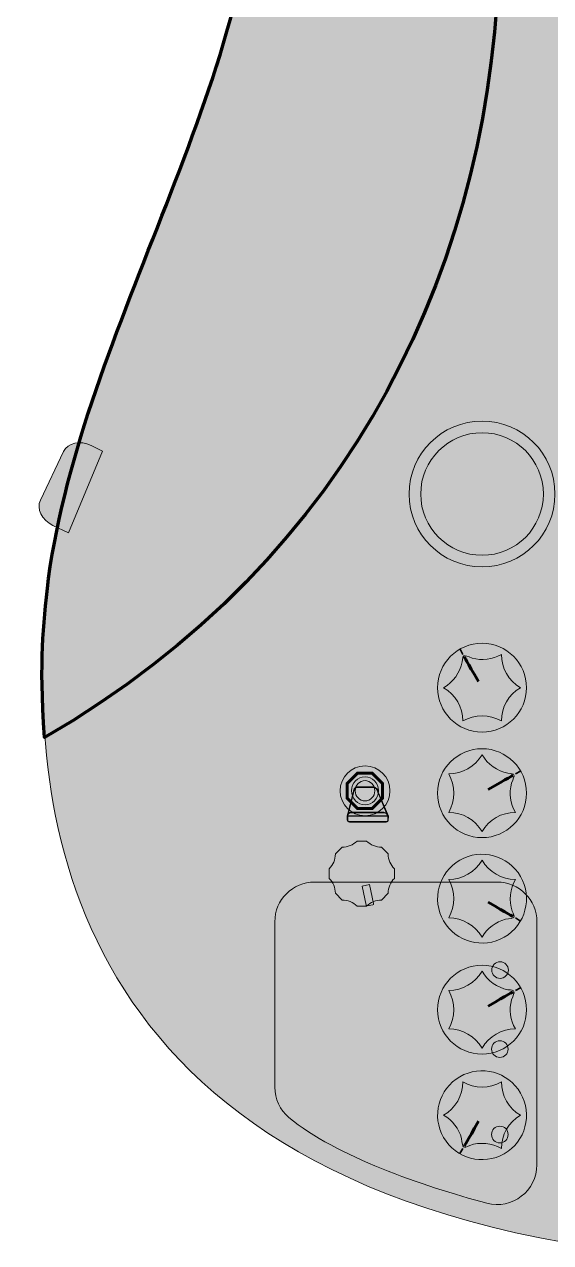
# Model space of a CAD drawing. Header units: millimetres. Extents: x -1358 to 1584, y -714 to 655.
# Drawn here: x 824.6 to 919.3, y -710.5 to -491.1 of the extents above; entities that cross this region are included whole.
import ezdxf

# ---------------------------------------------------------------- set-up
doc = ezdxf.new("R2010")
doc.units = ezdxf.units.MM
doc.header["$MEASUREMENT"] = 0
doc.layers.add('finished guitar', color=7, linetype='Continuous')

# ---------------------------------------------------------------- blocks, each defined once
blk = doc.blocks.new('block 126')
at = {"layer": 'finished guitar', "true_color": 0x031ca6}
h = blk.add_hatch(color=164, dxfattribs=at)
edge = h.paths.add_edge_path()
edge.add_spline(control_points=[(828.96, -590.86), (835.28, -545.06), (866.63, -501.66), (866.68, -456.98), (868.52, -423.8), (831.16, -372.62), (844.51, -311.02), (850.31, -291.04), (855.46, -282.11), (866.63, -275.31), (868.99, -275.4), (868.38, -284.19), (868.51, -290.18), (870.09, -355.69), (898.22, -381.18), (921.88, -381.18), (921.88, -381.18), (921.88, -710.48), (921.88, -710.48), (824.6, -693.18), (825.6, -622.74), (828.96, -590.86)], knot_values=[0, 0, 0, 0, 1, 1, 1, 2, 2, 2, 3, 3, 3, 4, 4, 4, 5, 5, 5, 6, 6, 6, 7, 7, 7, 7], degree=3, periodic=1)
at = {"layer": 'finished guitar', "lineweight": 0}
blk.add_open_spline([(828.96, -590.86), (835.28, -545.06), (866.63, -501.66), (866.68, -456.98), (868.52, -423.8), (831.16, -372.62), (844.51, -311.02), (850.31, -291.04), (855.46, -282.11), (866.63, -275.31), (868.99, -275.4), (868.38, -284.19), (868.51, -290.18), (870.09, -355.69), (898.22, -381.18), (921.88, -381.18), (921.88, -381.18), (921.88, -710.48), (921.88, -710.48), (824.6, -693.18), (825.6, -622.74), (828.96, -590.86)], degree=3, knots=[0, 0, 0, 0, 1, 1, 1, 2, 2, 2, 3, 3, 3, 4, 4, 4, 5, 5, 5, 6, 6, 6, 7, 7, 7, 7], dxfattribs=at)
blk = doc.blocks.new('block 125')
at = {"layer": 'finished guitar'}
blk.add_blockref('block 126', (0, 0), dxfattribs=at)
blk = doc.blocks.new('block 124')
at = {"layer": 'finished guitar', "true_color": 0x191919}
h = blk.add_hatch(color=179, dxfattribs=at)
edge = h.paths.add_edge_path()
edge.add_spline(control_points=[(842.75, -321.14), (835.02, -381.71), (868.36, -426.73), (866.68, -456.98), (866.63, -501.66), (835.28, -545.06), (828.96, -590.86), (827.95, -600.44), (827.29, -604.6), (828.22, -619.53), (939.88, -554.98), (929.88, -402.58), (842.75, -321.14)], knot_values=[0, 0, 0, 0, 1, 1, 1, 2, 2, 2, 3, 3, 3, 4, 4, 4, 4], degree=3, periodic=1)
h = blk.add_hatch(color=179, dxfattribs=at)
edge = h.paths.add_edge_path()
edge.add_spline(control_points=[(876.86, -645.53), (876.86, -645.53), (909.7, -645.53), (909.7, -645.53), (913.67, -645.53), (916.88, -648.74), (916.88, -652.7), (916.88, -652.7), (916.88, -696.45), (916.88, -696.45), (916.88, -701.17), (912.4, -704.59), (907.84, -703.38), (896.36, -700.31), (880.72, -694.96), (872.23, -687.94), (870.6, -686.6), (869.69, -684.58), (869.69, -682.47), (869.69, -682.47), (869.69, -652.7), (869.69, -652.7), (869.69, -648.74), (872.9, -645.53), (876.86, -645.53)], knot_values=[0, 0, 0, 0, 1, 1, 1, 2, 2, 2, 3, 3, 3, 4, 4, 4, 5, 5, 5, 6, 6, 6, 7, 7, 7, 8, 8, 8, 8], degree=3, periodic=1)
at = {"layer": 'finished guitar', "true_color": 0x000000}
h = blk.add_hatch(color=178, dxfattribs=at)
edge = h.paths.add_edge_path()
edge.add_spline(control_points=[(911.74, -661.38), (911.74, -662.21), (911.07, -662.88), (910.24, -662.88), (909.42, -662.88), (908.74, -662.21), (908.74, -661.38), (908.74, -660.55), (909.42, -659.88), (910.24, -659.88), (911.07, -659.88), (911.74, -660.55), (911.74, -661.38)], knot_values=[0, 0, 0, 0, 1, 1, 1, 2, 2, 2, 3, 3, 3, 4, 4, 4, 4], degree=3, periodic=1)
h = blk.add_hatch(color=178, dxfattribs=at)
edge = h.paths.add_edge_path()
edge.add_spline(control_points=[(911.7, -675.61), (911.7, -676.44), (911.03, -677.11), (910.2, -677.11), (909.38, -677.11), (908.7, -676.44), (908.7, -675.61), (908.7, -674.78), (909.38, -674.11), (910.2, -674.11), (911.03, -674.11), (911.7, -674.78), (911.7, -675.61)], knot_values=[0, 0, 0, 0, 1, 1, 1, 2, 2, 2, 3, 3, 3, 4, 4, 4, 4], degree=3, periodic=1)
h = blk.add_hatch(color=178, dxfattribs=at)
edge = h.paths.add_edge_path()
edge.add_spline(control_points=[(911.7, -691.01), (911.7, -691.84), (911.03, -692.51), (910.2, -692.51), (909.38, -692.51), (908.7, -691.84), (908.7, -691.01), (908.7, -690.18), (909.38, -689.51), (910.2, -689.51), (911.03, -689.51), (911.7, -690.18), (911.7, -691.01)], knot_values=[0, 0, 0, 0, 1, 1, 1, 2, 2, 2, 3, 3, 3, 4, 4, 4, 4], degree=3, periodic=1)
at = {"layer": 'finished guitar', "color": 7, "lineweight": 18, "true_color": 0xffffff}
blk.add_lwpolyline([(916.05, -709.35), (916.05, -709.35)], dxfattribs=at)
at = {"layer": 'finished guitar', "color": 7, "lineweight": 70, "true_color": 0xffffff}
blk.add_open_spline([(842.75, -321.14), (835.02, -381.71), (868.36, -426.73), (866.68, -456.98), (866.63, -501.66), (835.28, -545.06), (828.96, -590.86), (827.95, -600.44), (827.29, -604.6), (828.22, -619.53), (939.88, -554.98), (929.88, -402.58), (842.75, -321.14)], degree=3, knots=[0, 0, 0, 0, 1, 1, 1, 2, 2, 2, 3, 3, 3, 4, 4, 4, 4], dxfattribs=at)
at = {"layer": 'finished guitar', "lineweight": 0}
for points, knots in [([(876.86, -645.53), (876.86, -645.53), (909.7, -645.53), (909.7, -645.53), (913.67, -645.53), (916.88, -648.74), (916.88, -652.7), (916.88, -652.7), (916.88, -696.45), (916.88, -696.45), (916.88, -701.17), (912.4, -704.59), (907.84, -703.38), (896.36, -700.31), (880.72, -694.96), (872.23, -687.94), (870.6, -686.6), (869.69, -684.58), (869.69, -682.47), (869.69, -682.47), (869.69, -652.7), (869.69, -652.7), (869.69, -648.74), (872.9, -645.53), (876.86, -645.53)], [0, 0, 0, 0, 1, 1, 1, 2, 2, 2, 3, 3, 3, 4, 4, 4, 5, 5, 5, 6, 6, 6, 7, 7, 7, 8, 8, 8, 8]), ([(911.74, -661.38), (911.74, -662.21), (911.07, -662.88), (910.24, -662.88), (909.42, -662.88), (908.74, -662.21), (908.74, -661.38), (908.74, -660.55), (909.42, -659.88), (910.24, -659.88), (911.07, -659.88), (911.74, -660.55), (911.74, -661.38)], [0, 0, 0, 0, 1, 1, 1, 2, 2, 2, 3, 3, 3, 4, 4, 4, 4]), ([(911.7, -675.61), (911.7, -676.44), (911.03, -677.11), (910.2, -677.11), (909.38, -677.11), (908.7, -676.44), (908.7, -675.61), (908.7, -674.78), (909.38, -674.11), (910.2, -674.11), (911.03, -674.11), (911.7, -674.78), (911.7, -675.61)], [0, 0, 0, 0, 1, 1, 1, 2, 2, 2, 3, 3, 3, 4, 4, 4, 4]), ([(911.7, -691.01), (911.7, -691.84), (911.03, -692.51), (910.2, -692.51), (909.38, -692.51), (908.7, -691.84), (908.7, -691.01), (908.7, -690.18), (909.38, -689.51), (910.2, -689.51), (911.03, -689.51), (911.7, -690.18), (911.7, -691.01)], [0, 0, 0, 0, 1, 1, 1, 2, 2, 2, 3, 3, 3, 4, 4, 4, 4])]:
    blk.add_open_spline(points, degree=3, knots=knots, dxfattribs=at)
at = {"layer": 'finished guitar'}
blk.add_blockref('block 125', (0, 0), dxfattribs=at)
blk = doc.blocks.new('block 131')
at = {"layer": 'finished guitar', "true_color": 0x191919}
h = blk.add_hatch(color=179, dxfattribs=at)
h.dxf.hatch_style = 2
edge = h.paths.add_edge_path()
edge.add_spline(control_points=[(829.74, -581.31), (829.74, -581.31), (832.57, -582.65), (832.57, -582.65), (832.57, -582.65), (838.66, -567.92), (838.66, -567.92), (838.66, -567.92), (836.61, -566.92), (836.61, -566.92), (834.62, -565.96), (832.41, -566.43), (831.67, -567.98), (831.67, -567.98), (827.48, -576.75), (827.48, -576.75), (826.74, -578.3), (827.75, -580.34), (829.74, -581.31)], knot_values=[0, 0, 0, 0, 1, 1, 1, 2, 2, 2, 3, 3, 3, 4, 4, 4, 5, 5, 5, 6, 6, 6, 6], degree=3, periodic=1)
at = {"layer": 'finished guitar', "lineweight": 0}
blk.add_open_spline([(829.74, -581.31), (829.74, -581.31), (832.57, -582.65), (832.57, -582.65), (832.57, -582.65), (838.66, -567.92), (838.66, -567.92), (838.66, -567.92), (836.61, -566.92), (836.61, -566.92), (834.62, -565.96), (832.41, -566.43), (831.67, -567.98), (831.67, -567.98), (827.48, -576.75), (827.48, -576.75), (826.74, -578.3), (827.75, -580.34), (829.74, -581.31)], degree=3, knots=[0, 0, 0, 0, 1, 1, 1, 2, 2, 2, 3, 3, 3, 4, 4, 4, 5, 5, 5, 6, 6, 6, 6], dxfattribs=at)
blk = doc.blocks.new('block 128')
at = {"layer": 'finished guitar'}
blk.add_blockref('block 131', (0, 0), dxfattribs=at)
blk = doc.blocks.new('block 147')
at = {"layer": 'finished guitar', "true_color": 0x191919}
h = blk.add_hatch(color=179, dxfattribs=at)
edge = h.paths.add_edge_path()
edge.add_spline(control_points=[(900.07, -691.53), (897.86, -687.7), (899.18, -682.81), (903, -680.6), (906.83, -678.39), (911.72, -679.7), (913.93, -683.53), (916.14, -687.35), (914.83, -692.25), (911, -694.46), (907.18, -696.67), (902.28, -695.35), (900.07, -691.53)], knot_values=[0, 0, 0, 0, 1, 1, 1, 2, 2, 2, 3, 3, 3, 4, 4, 4, 4], degree=3, periodic=1)
h = blk.add_hatch(color=179, dxfattribs=at)
h.dxf.hatch_style = 2
edge = h.paths.add_edge_path()
edge.add_spline(control_points=[(910.47, -693.53), (910.47, -693.53), (910.47, -693.53), (910.47, -693.53), (908.72, -692.52), (906.64, -692.33), (904.77, -692.97), (903.54, -693.53), (903.54, -693.53), (903.3, -691.72), (902.83, -689.97), (901.68, -688.46), (900.07, -687.53), (900.07, -687.53), (900.07, -687.53), (900.07, -687.53), (902.22, -686.29), (903.54, -684), (903.54, -681.53), (903.54, -681.53), (903.54, -681.53), (903.54, -681.53), (905.68, -682.76), (908.32, -682.76), (910.47, -681.53), (910.47, -681.53), (910.47, -681.53), (910.47, -681.53), (910.47, -684), (911.79, -686.29), (913.93, -687.53), (913.93, -687.53), (913.93, -687.53), (913.93, -687.53), (911.79, -688.77), (910.47, -691.05), (910.47, -693.53)], knot_values=[0, 0, 0, 0, 1, 1, 1, 2, 2, 2, 3, 3, 3, 4, 4, 4, 5, 5, 5, 6, 6, 6, 7, 7, 7, 8, 8, 8, 9, 9, 9, 10, 10, 10, 11, 11, 11, 12, 12, 12, 12], degree=3, periodic=1)
at = {"layer": 'finished guitar', "color": 178, "lineweight": 35, "true_color": 0x000000}
blk.add_lwpolyline([(903.53, -693.52), (902.97, -694.44)], dxfattribs=at)
at = {"layer": 'finished guitar', "color": 7, "lineweight": 18, "true_color": 0xffffff}
for points, knots in [([(900.07, -691.53), (897.86, -687.7), (899.18, -682.81), (903, -680.6), (906.83, -678.39), (911.72, -679.7), (913.93, -683.53), (916.14, -687.35), (914.83, -692.25), (911, -694.46), (907.18, -696.67), (902.28, -695.35), (900.07, -691.53)], [0, 0, 0, 0, 1, 1, 1, 2, 2, 2, 3, 3, 3, 4, 4, 4, 4]), ([(910.47, -693.53), (910.47, -693.53), (910.47, -693.53), (910.47, -693.53), (908.72, -692.52), (906.64, -692.33), (904.77, -692.97), (903.54, -693.53), (903.54, -693.53), (903.3, -691.72), (902.83, -689.97), (901.68, -688.46), (900.07, -687.53), (900.07, -687.53), (900.07, -687.53), (900.07, -687.53), (902.22, -686.29), (903.54, -684), (903.54, -681.53), (903.54, -681.53), (903.54, -681.53), (903.54, -681.53), (905.68, -682.76), (908.32, -682.76), (910.47, -681.53), (910.47, -681.53), (910.47, -681.53), (910.47, -681.53), (910.47, -684), (911.79, -686.29), (913.93, -687.53), (913.93, -687.53), (913.93, -687.53), (913.93, -687.53), (911.79, -688.77), (910.47, -691.05), (910.47, -693.53)], [0, 0, 0, 0, 1, 1, 1, 2, 2, 2, 3, 3, 3, 4, 4, 4, 5, 5, 5, 6, 6, 6, 7, 7, 7, 8, 8, 8, 9, 9, 9, 10, 10, 10, 11, 11, 11, 12, 12, 12, 12])]:
    blk.add_open_spline(points, degree=3, knots=knots, dxfattribs=at)
at = {"layer": 'finished guitar', "color": 178, "lineweight": 60, "true_color": 0x000000}
blk.add_open_spline([(906.37, -688.63), (904.24, -692.32), (903.81, -693.06), (903.81, -693.06)], degree=3, dxfattribs=at)
blk = doc.blocks.new('block 146')
at = {"layer": 'finished guitar'}
blk.add_blockref('block 147', (0, 0), dxfattribs=at)
blk = doc.blocks.new('block 149')
at = {"layer": 'finished guitar', "true_color": 0x191919}
h = blk.add_hatch(color=179, dxfattribs=at)
edge = h.paths.add_edge_path()
edge.add_spline(control_points=[(915, -668.53), (915, -672.95), (911.42, -676.53), (907, -676.53), (902.58, -676.53), (899, -672.95), (899, -668.53), (899, -664.11), (902.58, -660.53), (907, -660.53), (911.42, -660.53), (915, -664.11), (915, -668.53)], knot_values=[0, 0, 0, 0, 1, 1, 1, 2, 2, 2, 3, 3, 3, 4, 4, 4, 4], degree=3, periodic=1)
h = blk.add_hatch(color=179, dxfattribs=at)
h.dxf.hatch_style = 2
edge = h.paths.add_edge_path()
edge.add_spline(control_points=[(907, -661.6), (907, -661.6), (907, -661.6), (907, -661.6), (908.01, -663.35), (909.72, -664.55), (911.65, -664.93), (913, -665.06), (913, -665.06), (912.31, -666.75), (911.84, -668.5), (912.07, -670.38), (913, -671.99), (913, -671.99), (913, -671.99), (913, -671.99), (910.53, -671.99), (908.24, -673.31), (907, -675.46), (907, -675.46), (907, -675.46), (907, -675.46), (905.76, -673.31), (903.48, -671.99), (901, -671.99), (901, -671.99), (901, -671.99), (901, -671.99), (902.24, -669.85), (902.24, -667.21), (901, -665.06), (901, -665.06), (901, -665.06), (901, -665.06), (903.48, -665.06), (905.76, -663.74), (907, -661.6)], knot_values=[0, 0, 0, 0, 1, 1, 1, 2, 2, 2, 3, 3, 3, 4, 4, 4, 5, 5, 5, 6, 6, 6, 7, 7, 7, 8, 8, 8, 9, 9, 9, 10, 10, 10, 11, 11, 11, 12, 12, 12, 12], degree=3, periodic=1)
at = {"layer": 'finished guitar', "color": 178, "lineweight": 35, "true_color": 0x000000}
blk.add_lwpolyline([(913, -665.07), (913.95, -664.56)], dxfattribs=at)
at = {"layer": 'finished guitar', "color": 7, "lineweight": 18, "true_color": 0xffffff}
for points, knots in [([(915, -668.53), (915, -672.95), (911.42, -676.53), (907, -676.53), (902.58, -676.53), (899, -672.95), (899, -668.53), (899, -664.11), (902.58, -660.53), (907, -660.53), (911.42, -660.53), (915, -664.11), (915, -668.53)], [0, 0, 0, 0, 1, 1, 1, 2, 2, 2, 3, 3, 3, 4, 4, 4, 4]), ([(907, -661.6), (907, -661.6), (907, -661.6), (907, -661.6), (908.01, -663.35), (909.72, -664.55), (911.65, -664.93), (913, -665.06), (913, -665.06), (912.31, -666.75), (911.84, -668.5), (912.07, -670.38), (913, -671.99), (913, -671.99), (913, -671.99), (913, -671.99), (910.53, -671.99), (908.24, -673.31), (907, -675.46), (907, -675.46), (907, -675.46), (907, -675.46), (905.76, -673.31), (903.48, -671.99), (901, -671.99), (901, -671.99), (901, -671.99), (901, -671.99), (902.24, -669.85), (902.24, -667.21), (901, -665.06), (901, -665.06), (901, -665.06), (901, -665.06), (903.48, -665.06), (905.76, -663.74), (907, -661.6)], [0, 0, 0, 0, 1, 1, 1, 2, 2, 2, 3, 3, 3, 4, 4, 4, 5, 5, 5, 6, 6, 6, 7, 7, 7, 8, 8, 8, 9, 9, 9, 10, 10, 10, 11, 11, 11, 12, 12, 12, 12])]:
    blk.add_open_spline(points, degree=3, knots=knots, dxfattribs=at)
at = {"layer": 'finished guitar', "color": 178, "lineweight": 60, "true_color": 0x000000}
blk.add_open_spline([(908.1, -667.89), (911.79, -665.76), (912.53, -665.33), (912.53, -665.33)], degree=3, dxfattribs=at)
blk = doc.blocks.new('block 148')
at = {"layer": 'finished guitar'}
blk.add_blockref('block 149', (0, 0), dxfattribs=at)
blk = doc.blocks.new('block 151')
at = {"layer": 'finished guitar', "true_color": 0x191919}
h = blk.add_hatch(color=179, dxfattribs=at)
edge = h.paths.add_edge_path()
edge.add_spline(control_points=[(911, -655.46), (907.18, -657.66), (902.28, -656.35), (900.07, -652.53), (897.86, -648.7), (899.18, -643.81), (903, -641.6), (906.83, -639.39), (911.72, -640.7), (913.93, -644.53), (916.14, -648.35), (914.83, -653.25), (911, -655.46)], knot_values=[0, 0, 0, 0, 1, 1, 1, 2, 2, 2, 3, 3, 3, 4, 4, 4, 4], degree=3, periodic=1)
h = blk.add_hatch(color=179, dxfattribs=at)
h.dxf.hatch_style = 2
edge = h.paths.add_edge_path()
edge.add_spline(control_points=[(913, -645.06), (913, -645.06), (913, -645.06), (913, -645.06), (911.99, -646.81), (911.81, -648.89), (912.44, -650.76), (913, -651.99), (913, -651.99), (911.19, -652.23), (909.45, -652.7), (907.93, -653.85), (907, -655.46), (907, -655.46), (907, -655.46), (907, -655.46), (905.76, -653.31), (903.48, -651.99), (901, -651.99), (901, -651.99), (901, -651.99), (901, -651.99), (902.24, -649.85), (902.24, -647.21), (901, -645.06), (901, -645.06), (901, -645.06), (901, -645.06), (903.48, -645.06), (905.76, -643.74), (907, -641.6), (907, -641.6), (907, -641.6), (907, -641.6), (908.24, -643.74), (910.53, -645.06), (913, -645.06)], knot_values=[0, 0, 0, 0, 1, 1, 1, 2, 2, 2, 3, 3, 3, 4, 4, 4, 5, 5, 5, 6, 6, 6, 7, 7, 7, 8, 8, 8, 9, 9, 9, 10, 10, 10, 11, 11, 11, 12, 12, 12, 12], degree=3, periodic=1)
at = {"layer": 'finished guitar', "color": 178, "lineweight": 35, "true_color": 0x000000}
blk.add_lwpolyline([(912.99, -652), (913.91, -652.56)], dxfattribs=at)
at = {"layer": 'finished guitar', "color": 7, "lineweight": 18, "true_color": 0xffffff}
for points, knots in [([(911, -655.46), (907.18, -657.66), (902.28, -656.35), (900.07, -652.53), (897.86, -648.7), (899.18, -643.81), (903, -641.6), (906.83, -639.39), (911.72, -640.7), (913.93, -644.53), (916.14, -648.35), (914.83, -653.25), (911, -655.46)], [0, 0, 0, 0, 1, 1, 1, 2, 2, 2, 3, 3, 3, 4, 4, 4, 4]), ([(913, -645.06), (913, -645.06), (913, -645.06), (913, -645.06), (911.99, -646.81), (911.81, -648.89), (912.44, -650.76), (913, -651.99), (913, -651.99), (911.19, -652.23), (909.45, -652.7), (907.93, -653.85), (907, -655.46), (907, -655.46), (907, -655.46), (907, -655.46), (905.76, -653.31), (903.48, -651.99), (901, -651.99), (901, -651.99), (901, -651.99), (901, -651.99), (902.24, -649.85), (902.24, -647.21), (901, -645.06), (901, -645.06), (901, -645.06), (901, -645.06), (903.48, -645.06), (905.76, -643.74), (907, -641.6), (907, -641.6), (907, -641.6), (907, -641.6), (908.24, -643.74), (910.53, -645.06), (913, -645.06)], [0, 0, 0, 0, 1, 1, 1, 2, 2, 2, 3, 3, 3, 4, 4, 4, 5, 5, 5, 6, 6, 6, 7, 7, 7, 8, 8, 8, 9, 9, 9, 10, 10, 10, 11, 11, 11, 12, 12, 12, 12])]:
    blk.add_open_spline(points, degree=3, knots=knots, dxfattribs=at)
at = {"layer": 'finished guitar', "color": 178, "lineweight": 60, "true_color": 0x000000}
blk.add_open_spline([(908.1, -649.16), (911.79, -651.29), (912.53, -651.72), (912.53, -651.72)], degree=3, dxfattribs=at)
blk = doc.blocks.new('block 150')
at = {"layer": 'finished guitar'}
blk.add_blockref('block 151', (0, 0), dxfattribs=at)
blk = doc.blocks.new('block 153')
at = {"layer": 'finished guitar', "true_color": 0x191919}
h = blk.add_hatch(color=179, dxfattribs=at)
edge = h.paths.add_edge_path()
edge.add_spline(control_points=[(915, -629.53), (915, -633.95), (911.42, -637.53), (907, -637.53), (902.58, -637.53), (899, -633.95), (899, -629.53), (899, -625.11), (902.58, -621.53), (907, -621.53), (911.42, -621.53), (915, -625.11), (915, -629.53)], knot_values=[0, 0, 0, 0, 1, 1, 1, 2, 2, 2, 3, 3, 3, 4, 4, 4, 4], degree=3, periodic=1)
h = blk.add_hatch(color=179, dxfattribs=at)
h.dxf.hatch_style = 2
edge = h.paths.add_edge_path()
edge.add_spline(control_points=[(907, -622.6), (907, -622.6), (907, -622.6), (907, -622.6), (908.01, -624.35), (909.72, -625.55), (911.65, -625.93), (913, -626.06), (913, -626.06), (912.31, -627.75), (911.84, -629.5), (912.07, -631.38), (913, -632.99), (913, -632.99), (913, -632.99), (913, -632.99), (910.53, -632.99), (908.24, -634.31), (907, -636.46), (907, -636.46), (907, -636.46), (907, -636.46), (905.76, -634.31), (903.48, -632.99), (901, -632.99), (901, -632.99), (901, -632.99), (901, -632.99), (902.24, -630.85), (902.24, -628.21), (901, -626.06), (901, -626.06), (901, -626.06), (901, -626.06), (903.48, -626.06), (905.76, -624.74), (907, -622.6)], knot_values=[0, 0, 0, 0, 1, 1, 1, 2, 2, 2, 3, 3, 3, 4, 4, 4, 5, 5, 5, 6, 6, 6, 7, 7, 7, 8, 8, 8, 9, 9, 9, 10, 10, 10, 11, 11, 11, 12, 12, 12, 12], degree=3, periodic=1)
at = {"layer": 'finished guitar', "color": 178, "lineweight": 35, "true_color": 0x000000}
blk.add_lwpolyline([(913, -626.07), (913.95, -625.56)], dxfattribs=at)
at = {"layer": 'finished guitar', "color": 7, "lineweight": 18, "true_color": 0xffffff}
for points, knots in [([(915, -629.53), (915, -633.95), (911.42, -637.53), (907, -637.53), (902.58, -637.53), (899, -633.95), (899, -629.53), (899, -625.11), (902.58, -621.53), (907, -621.53), (911.42, -621.53), (915, -625.11), (915, -629.53)], [0, 0, 0, 0, 1, 1, 1, 2, 2, 2, 3, 3, 3, 4, 4, 4, 4]), ([(907, -622.6), (907, -622.6), (907, -622.6), (907, -622.6), (908.01, -624.35), (909.72, -625.55), (911.65, -625.93), (913, -626.06), (913, -626.06), (912.31, -627.75), (911.84, -629.5), (912.07, -631.38), (913, -632.99), (913, -632.99), (913, -632.99), (913, -632.99), (910.53, -632.99), (908.24, -634.31), (907, -636.46), (907, -636.46), (907, -636.46), (907, -636.46), (905.76, -634.31), (903.48, -632.99), (901, -632.99), (901, -632.99), (901, -632.99), (901, -632.99), (902.24, -630.85), (902.24, -628.21), (901, -626.06), (901, -626.06), (901, -626.06), (901, -626.06), (903.48, -626.06), (905.76, -624.74), (907, -622.6)], [0, 0, 0, 0, 1, 1, 1, 2, 2, 2, 3, 3, 3, 4, 4, 4, 5, 5, 5, 6, 6, 6, 7, 7, 7, 8, 8, 8, 9, 9, 9, 10, 10, 10, 11, 11, 11, 12, 12, 12, 12])]:
    blk.add_open_spline(points, degree=3, knots=knots, dxfattribs=at)
at = {"layer": 'finished guitar', "color": 178, "lineweight": 60, "true_color": 0x000000}
blk.add_open_spline([(908.1, -628.89), (911.79, -626.76), (912.53, -626.33), (912.53, -626.33)], degree=3, dxfattribs=at)
blk = doc.blocks.new('block 152')
at = {"layer": 'finished guitar'}
blk.add_blockref('block 153', (0, 0), dxfattribs=at)
blk = doc.blocks.new('block 155')
at = {"layer": 'finished guitar', "true_color": 0x191919}
h = blk.add_hatch(color=179, dxfattribs=at)
edge = h.paths.add_edge_path()
edge.add_spline(control_points=[(907, -602.53), (911.42, -602.53), (915, -606.11), (915, -610.53), (915, -614.95), (911.42, -618.53), (907, -618.53), (902.58, -618.53), (899, -614.95), (899, -610.53), (899, -606.11), (902.58, -602.53), (907, -602.53)], knot_values=[0, 0, 0, 0, 1, 1, 1, 2, 2, 2, 3, 3, 3, 4, 4, 4, 4], degree=3, periodic=1)
h = blk.add_hatch(color=179, dxfattribs=at)
h.dxf.hatch_style = 2
edge = h.paths.add_edge_path()
edge.add_spline(control_points=[(900.07, -610.53), (900.07, -610.53), (900.07, -610.53), (900.07, -610.53), (901.82, -609.52), (903.02, -607.81), (903.41, -605.87), (903.54, -604.53), (903.54, -604.53), (905.22, -605.22), (906.97, -605.69), (908.86, -605.46), (910.47, -604.53), (910.47, -604.53), (910.47, -604.53), (910.47, -604.53), (910.47, -607), (911.79, -609.29), (913.93, -610.53), (913.93, -610.53), (913.93, -610.53), (913.93, -610.53), (911.79, -611.76), (910.47, -614.05), (910.47, -616.53), (910.47, -616.53), (910.47, -616.53), (910.47, -616.53), (908.32, -615.29), (905.68, -615.29), (903.54, -616.53), (903.54, -616.53), (903.54, -616.53), (903.54, -616.53), (903.54, -614.05), (902.22, -611.76), (900.07, -610.53)], knot_values=[0, 0, 0, 0, 1, 1, 1, 2, 2, 2, 3, 3, 3, 4, 4, 4, 5, 5, 5, 6, 6, 6, 7, 7, 7, 8, 8, 8, 9, 9, 9, 10, 10, 10, 11, 11, 11, 12, 12, 12, 12], degree=3, periodic=1)
at = {"layer": 'finished guitar', "color": 178, "lineweight": 35, "true_color": 0x000000}
blk.add_lwpolyline([(903.55, -604.53), (903.03, -603.58)], dxfattribs=at)
at = {"layer": 'finished guitar', "color": 7, "lineweight": 18, "true_color": 0xffffff}
for points, knots in [([(907, -602.53), (911.42, -602.53), (915, -606.11), (915, -610.53), (915, -614.95), (911.42, -618.53), (907, -618.53), (902.58, -618.53), (899, -614.95), (899, -610.53), (899, -606.11), (902.58, -602.53), (907, -602.53)], [0, 0, 0, 0, 1, 1, 1, 2, 2, 2, 3, 3, 3, 4, 4, 4, 4]), ([(900.07, -610.53), (900.07, -610.53), (900.07, -610.53), (900.07, -610.53), (901.82, -609.52), (903.02, -607.81), (903.41, -605.87), (903.54, -604.53), (903.54, -604.53), (905.22, -605.22), (906.97, -605.69), (908.86, -605.46), (910.47, -604.53), (910.47, -604.53), (910.47, -604.53), (910.47, -604.53), (910.47, -607), (911.79, -609.29), (913.93, -610.53), (913.93, -610.53), (913.93, -610.53), (913.93, -610.53), (911.79, -611.76), (910.47, -614.05), (910.47, -616.53), (910.47, -616.53), (910.47, -616.53), (910.47, -616.53), (908.32, -615.29), (905.68, -615.29), (903.54, -616.53), (903.54, -616.53), (903.54, -616.53), (903.54, -616.53), (903.54, -614.05), (902.22, -611.76), (900.07, -610.53)], [0, 0, 0, 0, 1, 1, 1, 2, 2, 2, 3, 3, 3, 4, 4, 4, 5, 5, 5, 6, 6, 6, 7, 7, 7, 8, 8, 8, 9, 9, 9, 10, 10, 10, 11, 11, 11, 12, 12, 12, 12])]:
    blk.add_open_spline(points, degree=3, knots=knots, dxfattribs=at)
at = {"layer": 'finished guitar', "color": 178, "lineweight": 60, "true_color": 0x000000}
blk.add_open_spline([(906.37, -609.43), (904.23, -605.74), (903.81, -605), (903.81, -605)], degree=3, dxfattribs=at)
blk = doc.blocks.new('block 154')
at = {"layer": 'finished guitar'}
blk.add_blockref('block 155', (0, 0), dxfattribs=at)
blk = doc.blocks.new('block 156')
at = {"layer": 'finished guitar', "true_color": 0x191919}
h = blk.add_hatch(color=179, dxfattribs=at)
edge = h.paths.add_edge_path()
edge.add_spline(control_points=[(884.5, -638.15), (884.5, -638.15), (886.2, -638.15), (886.2, -638.15), (886.92, -638.86), (887.89, -639.26), (888.9, -639.26), (888.9, -639.26), (890.1, -640.47), (890.1, -640.47), (890.1, -641.48), (890.5, -642.45), (891.22, -643.16), (891.22, -643.16), (891.22, -644.87), (891.22, -644.87), (890.5, -645.58), (890.1, -646.55), (890.1, -647.56), (890.1, -647.56), (888.9, -648.77), (888.9, -648.77), (887.89, -648.77), (886.92, -649.17), (886.2, -649.88), (886.2, -649.88), (884.5, -649.88), (884.5, -649.88), (883.78, -649.17), (882.81, -648.77), (881.8, -648.77), (881.8, -648.77), (880.6, -647.56), (880.6, -647.56), (880.6, -646.55), (880.19, -645.58), (879.48, -644.87), (879.48, -644.87), (879.48, -643.16), (879.48, -643.16), (880.19, -642.45), (880.6, -641.48), (880.6, -640.47), (880.6, -640.47), (881.8, -639.26), (881.8, -639.26), (882.81, -639.26), (883.78, -638.86), (884.5, -638.15)], knot_values=[0, 0, 0, 0, 1, 1, 1, 2, 2, 2, 3, 3, 3, 4, 4, 4, 5, 5, 5, 6, 6, 6, 7, 7, 7, 8, 8, 8, 9, 9, 9, 10, 10, 10, 11, 11, 11, 12, 12, 12, 13, 13, 13, 14, 14, 14, 15, 15, 15, 16, 16, 16, 16], degree=3, periodic=1)
at = {"layer": 'finished guitar', "true_color": 0x000000}
h = blk.add_hatch(color=178, dxfattribs=at)
edge = h.paths.add_edge_path()
edge.add_spline(control_points=[(886.75, -645.99), (886.75, -645.99), (887.47, -649.43), (887.47, -649.43), (887.48, -649.52), (887.43, -649.6), (887.34, -649.62), (887.34, -649.62), (886.34, -649.83), (886.34, -649.83), (886.26, -649.85), (886.18, -649.79), (886.16, -649.71), (886.16, -649.71), (885.44, -646.26), (885.44, -646.26), (885.44, -646.26), (886.75, -645.99), (886.75, -645.99)], knot_values=[0, 0, 0, 0, 1, 1, 1, 2, 2, 2, 3, 3, 3, 4, 4, 4, 5, 5, 5, 6, 6, 6, 6], degree=3, periodic=1)
at = {"layer": 'finished guitar', "lineweight": 0}
for points, knots in [([(884.5, -638.15), (884.5, -638.15), (886.2, -638.15), (886.2, -638.15), (886.92, -638.86), (887.89, -639.26), (888.9, -639.26), (888.9, -639.26), (890.1, -640.47), (890.1, -640.47), (890.1, -641.48), (890.5, -642.45), (891.22, -643.16), (891.22, -643.16), (891.22, -644.87), (891.22, -644.87), (890.5, -645.58), (890.1, -646.55), (890.1, -647.56), (890.1, -647.56), (888.9, -648.77), (888.9, -648.77), (887.89, -648.77), (886.92, -649.17), (886.2, -649.88), (886.2, -649.88), (884.5, -649.88), (884.5, -649.88), (883.78, -649.17), (882.81, -648.77), (881.8, -648.77), (881.8, -648.77), (880.6, -647.56), (880.6, -647.56), (880.6, -646.55), (880.19, -645.58), (879.48, -644.87), (879.48, -644.87), (879.48, -643.16), (879.48, -643.16), (880.19, -642.45), (880.6, -641.48), (880.6, -640.47), (880.6, -640.47), (881.8, -639.26), (881.8, -639.26), (882.81, -639.26), (883.78, -638.86), (884.5, -638.15)], [0, 0, 0, 0, 1, 1, 1, 2, 2, 2, 3, 3, 3, 4, 4, 4, 5, 5, 5, 6, 6, 6, 7, 7, 7, 8, 8, 8, 9, 9, 9, 10, 10, 10, 11, 11, 11, 12, 12, 12, 13, 13, 13, 14, 14, 14, 15, 15, 15, 16, 16, 16, 16]), ([(886.75, -645.99), (886.75, -645.99), (887.47, -649.43), (887.47, -649.43), (887.48, -649.52), (887.43, -649.6), (887.34, -649.62), (887.34, -649.62), (886.34, -649.83), (886.34, -649.83), (886.26, -649.85), (886.18, -649.79), (886.16, -649.71), (886.16, -649.71), (885.44, -646.26), (885.44, -646.26), (885.44, -646.26), (886.75, -645.99), (886.75, -645.99)], [0, 0, 0, 0, 1, 1, 1, 2, 2, 2, 3, 3, 3, 4, 4, 4, 5, 5, 5, 6, 6, 6, 6])]:
    blk.add_open_spline(points, degree=3, knots=knots, dxfattribs=at)
blk = doc.blocks.new('block 158')
at = {"layer": 'finished guitar', "true_color": 0xffffff}
h = blk.add_hatch(color=7, dxfattribs=at)
h.dxf.hatch_style = 2
h.paths.add_polyline_path([(887.3, -625.74), (887.15, -625.74), (884.66, -625.74), (884.51, -625.74), (884.41, -625.84), (882.64, -627.61), (882.54, -627.71), (882.54, -627.86), (882.54, -630.35), (882.54, -630.5), (882.64, -630.6), (884.41, -632.36), (884.51, -632.47), (884.66, -632.47), (887.15, -632.47), (887.3, -632.47), (887.4, -632.36), (889.16, -630.6), (889.27, -630.5), (889.27, -630.35), (889.27, -627.86), (889.27, -627.71), (889.16, -627.61), (887.4, -625.84)])
h.paths.add_polyline_path([(887.15, -626.09), (888.91, -627.86), (888.91, -630.35), (887.15, -632.11), (884.66, -632.11), (882.89, -630.35), (882.89, -627.86), (884.66, -626.09)])
at = {"layer": 'finished guitar', "true_color": 0xcc0000}
blk.add_hatch(color=12, dxfattribs=at).paths.add_polyline_path([(884.58, -632.29), (882.72, -630.42), (882.72, -627.78), (884.58, -625.92), (887.22, -625.92), (889.09, -627.78), (889.09, -630.42), (887.22, -632.29)])
at = {"layer": 'finished guitar', "lineweight": 0}
for points in [[(887.3, -625.74), (887.15, -625.74), (884.66, -625.74), (884.51, -625.74), (884.41, -625.84), (882.64, -627.61), (882.54, -627.71), (882.54, -627.86), (882.54, -630.35), (882.54, -630.5), (882.64, -630.6), (884.41, -632.36), (884.51, -632.47), (884.66, -632.47), (887.15, -632.47), (887.3, -632.47), (887.4, -632.36), (889.16, -630.6), (889.27, -630.5), (889.27, -630.35), (889.27, -627.86), (889.27, -627.71), (889.16, -627.61), (887.4, -625.84), (887.3, -625.74), (887.3, -625.74)], [(884.58, -632.29), (882.72, -630.42), (882.72, -627.78), (884.58, -625.92), (887.22, -625.92), (889.09, -627.78), (889.09, -630.42), (887.22, -632.29), (884.58, -632.29)], [(887.15, -626.09), (888.91, -627.86), (888.91, -630.35), (887.15, -632.11), (884.66, -632.11), (882.89, -630.35), (882.89, -627.86), (884.66, -626.09), (887.15, -626.09)]]:
    blk.add_lwpolyline(points, dxfattribs=at)
blk = doc.blocks.new('block 159')
at = {"layer": 'finished guitar', "true_color": 0xffffff}
h = blk.add_hatch(color=7, dxfattribs=at)
h.dxf.hatch_style = 2
edge = h.paths.add_edge_path()
edge.add_spline(control_points=[(887.31, -628.4), (887.31, -628.4), (884.49, -628.4), (884.49, -628.4), (884.02, -628.4), (883.86, -628.99), (883.79, -629.46), (883.79, -629.46), (882.73, -633.69), (882.73, -633.69), (882.73, -633.69), (890.14, -633.69), (890.14, -633.69), (890.14, -633.69), (888.37, -629.46), (888.37, -629.46), (888.16, -628.94), (888.02, -628.4), (887.31, -628.4), (887.31, -628.4), (887.31, -628.4), (887.31, -628.4)], knot_values=[0, 0, 0, 0, 1, 1, 1, 2, 2, 2, 3, 3, 3, 4, 4, 4, 5, 5, 5, 6, 6, 6, 7, 7, 7, 7], degree=3, periodic=1)
edge = h.paths.add_edge_path()
edge.add_spline(control_points=[(887.31, -628.49), (887.89, -628.49), (888.05, -628.88), (888.23, -629.33), (888.25, -629.39), (888.27, -629.44), (888.29, -629.49), (888.29, -629.49), (890, -633.6), (890, -633.6), (890, -633.6), (882.84, -633.6), (882.84, -633.6), (882.84, -633.6), (883.87, -629.47), (883.87, -629.47), (883.99, -628.79), (884.18, -628.49), (884.49, -628.49), (884.49, -628.49), (887.31, -628.49), (887.31, -628.49)], knot_values=[0, 0, 0, 0, 0.352778, 0.352778, 0.352778, 0.705556, 0.705556, 0.705556, 1.058333, 1.058333, 1.058333, 1.411111, 1.411111, 1.411111, 1.763889, 1.763889, 1.763889, 2.116667, 2.116667, 2.116667, 2.469444, 2.469444, 2.469444, 2.469444], degree=3, periodic=0)
edge.add_line((887.31, -628.49), (887.31, -628.49))
at = {"layer": 'finished guitar', "true_color": 0x333333}
h = blk.add_hatch(color=250, dxfattribs=at)
edge = h.paths.add_edge_path()
edge.add_spline(control_points=[(882.78, -633.65), (882.78, -633.65), (883.83, -629.47), (883.83, -629.47), (883.91, -628.99), (884.06, -628.44), (884.49, -628.44), (884.49, -628.44), (887.31, -628.44), (887.31, -628.44), (887.92, -628.44), (888.08, -628.85), (888.27, -629.32), (888.27, -629.32), (888.33, -629.47), (888.33, -629.47), (888.33, -629.47), (890.07, -633.65), (890.07, -633.65), (890.07, -633.65), (882.78, -633.65), (882.78, -633.65)], knot_values=[0, 0, 0, 0, 1, 1, 1, 2, 2, 2, 3, 3, 3, 4, 4, 4, 5, 5, 5, 6, 6, 6, 7, 7, 7, 7], degree=3, periodic=1)
at = {"layer": 'finished guitar', "lineweight": 0}
for points in [[(887.31, -628.4), (887.31, -628.4), (884.49, -628.4), (884.49, -628.4), (884.02, -628.4), (883.86, -628.99), (883.79, -629.46), (883.79, -629.46), (882.73, -633.69), (882.73, -633.69), (882.73, -633.69), (890.14, -633.69), (890.14, -633.69), (890.14, -633.69), (888.37, -629.46), (888.37, -629.46), (888.16, -628.94), (888.02, -628.4), (887.31, -628.4), (887.31, -628.4), (887.31, -628.4), (887.31, -628.4)], [(882.78, -633.65), (882.78, -633.65), (883.83, -629.47), (883.83, -629.47), (883.91, -628.99), (884.06, -628.44), (884.49, -628.44), (884.49, -628.44), (887.31, -628.44), (887.31, -628.44), (887.92, -628.44), (888.08, -628.85), (888.27, -629.32), (888.27, -629.32), (888.33, -629.47), (888.33, -629.47), (888.33, -629.47), (890.07, -633.65), (890.07, -633.65), (890.07, -633.65), (882.78, -633.65), (882.78, -633.65)], [(887.31, -628.49), (887.89, -628.49), (888.05, -628.88), (888.23, -629.33), (888.25, -629.39), (888.27, -629.44), (888.29, -629.49), (888.29, -629.49), (890, -633.6), (890, -633.6), (890, -633.6), (882.84, -633.6), (882.84, -633.6), (882.84, -633.6), (883.87, -629.47), (883.87, -629.47), (883.99, -628.79), (884.18, -628.49), (884.49, -628.49), (884.49, -628.49), (887.31, -628.49), (887.31, -628.49)]]:
    blk.add_open_spline(points, degree=3, knots=[0, 0, 0, 0, 1, 1, 1, 2, 2, 2, 3, 3, 3, 4, 4, 4, 5, 5, 5, 6, 6, 6, 7, 7, 7, 7], dxfattribs=at)
blk = doc.blocks.new('block 160')
at = {"layer": 'finished guitar', "true_color": 0xffffff}
h = blk.add_hatch(color=7, dxfattribs=at)
h.dxf.hatch_style = 2
edge = h.paths.add_edge_path()
edge.add_spline(control_points=[(889.3, -632.98), (889.3, -632.98), (883.37, -632.98), (883.37, -632.98), (883.01, -632.98), (882.73, -633.27), (882.73, -633.62), (882.73, -633.62), (882.74, -634.39), (882.74, -634.39), (882.74, -634.59), (882.91, -634.75), (883.11, -634.75), (883.11, -634.75), (889.76, -634.75), (889.76, -634.75), (889.96, -634.75), (890.12, -634.59), (890.12, -634.39), (890.12, -634.39), (890.13, -633.82), (890.13, -633.82), (890.13, -633.36), (889.76, -632.98), (889.3, -632.98), (889.3, -632.98), (889.3, -632.98), (889.3, -632.98)], knot_values=[0, 0, 0, 0, 1, 1, 1, 2, 2, 2, 3, 3, 3, 4, 4, 4, 5, 5, 5, 6, 6, 6, 7, 7, 7, 8, 8, 8, 9, 9, 9, 9], degree=3, periodic=1)
edge = h.paths.add_edge_path()
edge.add_spline(control_points=[(889.3, -633.07), (889.5, -633.07), (889.69, -633.15), (889.83, -633.29), (889.97, -633.43), (890.04, -633.62), (890.04, -633.82), (890.04, -633.82), (890.03, -634.39), (890.03, -634.39), (890.03, -634.54), (889.91, -634.66), (889.76, -634.66), (889.76, -634.66), (883.11, -634.66), (883.11, -634.66), (882.96, -634.66), (882.83, -634.54), (882.83, -634.39), (882.83, -634.39), (882.82, -633.62), (882.82, -633.62), (882.82, -633.48), (882.88, -633.34), (882.98, -633.23), (883.08, -633.13), (883.22, -633.07), (883.37, -633.07), (883.37, -633.07), (889.3, -633.07), (889.3, -633.07)], knot_values=[0, 0, 0, 0, 0.352778, 0.352778, 0.352778, 0.705556, 0.705556, 0.705556, 1.058333, 1.058333, 1.058333, 1.411111, 1.411111, 1.411111, 1.763889, 1.763889, 1.763889, 2.116667, 2.116667, 2.116667, 2.469444, 2.469444, 2.469444, 2.822222, 2.822222, 2.822222, 3.175, 3.175, 3.175, 3.527778, 3.527778, 3.527778, 3.527778], degree=3, periodic=0)
edge.add_line((889.3, -633.07), (889.3, -633.07))
at = {"layer": 'finished guitar', "true_color": 0x262626}
h = blk.add_hatch(color=179, dxfattribs=at)
edge = h.paths.add_edge_path()
edge.add_spline(control_points=[(883.11, -634.71), (882.93, -634.71), (882.79, -634.57), (882.79, -634.39), (882.79, -634.39), (882.78, -633.62), (882.78, -633.62), (882.78, -633.46), (882.84, -633.32), (882.95, -633.2), (883.06, -633.09), (883.21, -633.03), (883.37, -633.03), (883.37, -633.03), (889.3, -633.03), (889.3, -633.03), (889.51, -633.03), (889.71, -633.11), (889.86, -633.26), (890.01, -633.41), (890.09, -633.61), (890.08, -633.82), (890.08, -633.82), (890.08, -634.39), (890.08, -634.39), (890.07, -634.57), (889.93, -634.71), (889.76, -634.71), (889.76, -634.71), (883.11, -634.71), (883.11, -634.71)], knot_values=[0, 0, 0, 0, 1, 1, 1, 2, 2, 2, 3, 3, 3, 4, 4, 4, 5, 5, 5, 6, 6, 6, 7, 7, 7, 8, 8, 8, 9, 9, 9, 10, 10, 10, 10], degree=3, periodic=1)
at = {"layer": 'finished guitar', "lineweight": 0}
for points, knots in [([(889.3, -632.98), (889.3, -632.98), (883.37, -632.98), (883.37, -632.98), (883.01, -632.98), (882.73, -633.27), (882.73, -633.62), (882.73, -633.62), (882.74, -634.39), (882.74, -634.39), (882.74, -634.59), (882.91, -634.75), (883.11, -634.75), (883.11, -634.75), (889.76, -634.75), (889.76, -634.75), (889.96, -634.75), (890.12, -634.59), (890.12, -634.39), (890.12, -634.39), (890.13, -633.82), (890.13, -633.82), (890.13, -633.36), (889.76, -632.98), (889.3, -632.98), (889.3, -632.98), (889.3, -632.98), (889.3, -632.98)], [0, 0, 0, 0, 1, 1, 1, 2, 2, 2, 3, 3, 3, 4, 4, 4, 5, 5, 5, 6, 6, 6, 7, 7, 7, 8, 8, 8, 9, 9, 9, 9]), ([(883.11, -634.71), (882.93, -634.71), (882.79, -634.57), (882.79, -634.39), (882.79, -634.39), (882.78, -633.62), (882.78, -633.62), (882.78, -633.46), (882.84, -633.32), (882.95, -633.2), (883.06, -633.09), (883.21, -633.03), (883.37, -633.03), (883.37, -633.03), (889.3, -633.03), (889.3, -633.03), (889.51, -633.03), (889.71, -633.11), (889.86, -633.26), (890.01, -633.41), (890.09, -633.61), (890.08, -633.82), (890.08, -633.82), (890.08, -634.39), (890.08, -634.39), (890.07, -634.57), (889.93, -634.71), (889.76, -634.71), (889.76, -634.71), (883.11, -634.71), (883.11, -634.71)], [0, 0, 0, 0, 1, 1, 1, 2, 2, 2, 3, 3, 3, 4, 4, 4, 5, 5, 5, 6, 6, 6, 7, 7, 7, 8, 8, 8, 9, 9, 9, 10, 10, 10, 10]), ([(889.3, -633.07), (889.5, -633.07), (889.69, -633.15), (889.83, -633.29), (889.97, -633.43), (890.04, -633.62), (890.04, -633.82), (890.04, -633.82), (890.03, -634.39), (890.03, -634.39), (890.03, -634.54), (889.91, -634.66), (889.76, -634.66), (889.76, -634.66), (883.11, -634.66), (883.11, -634.66), (882.96, -634.66), (882.83, -634.54), (882.83, -634.39), (882.83, -634.39), (882.82, -633.62), (882.82, -633.62), (882.82, -633.48), (882.88, -633.34), (882.98, -633.23), (883.08, -633.13), (883.22, -633.07), (883.37, -633.07), (883.37, -633.07), (889.3, -633.07), (889.3, -633.07)], [0, 0, 0, 0, 1, 1, 1, 2, 2, 2, 3, 3, 3, 4, 4, 4, 5, 5, 5, 6, 6, 6, 7, 7, 7, 8, 8, 8, 9, 9, 9, 10, 10, 10, 10])]:
    blk.add_open_spline(points, degree=3, knots=knots, dxfattribs=at)
blk = doc.blocks.new('block 157')
at = {"layer": 'finished guitar', "true_color": 0x191919}
h = blk.add_hatch(color=179, dxfattribs=at)
edge = h.paths.add_edge_path()
edge.add_spline(control_points=[(885.93, -624.61), (888.41, -624.61), (890.42, -626.62), (890.42, -629.1), (890.42, -631.58), (888.41, -633.6), (885.93, -633.6), (883.45, -633.6), (881.44, -631.58), (881.44, -629.1), (881.44, -626.62), (883.45, -624.61), (885.93, -624.61)], knot_values=[0, 0, 0, 0, 1, 1, 1, 2, 2, 2, 3, 3, 3, 4, 4, 4, 4], degree=3, periodic=1)
at = {"layer": 'finished guitar', "true_color": 0xffffff}
h = blk.add_hatch(color=7, dxfattribs=at)
edge = h.paths.add_edge_path()
edge.add_spline(control_points=[(885.93, -626.57), (887.28, -626.57), (888.37, -627.7), (888.37, -629.1), (888.37, -630.5), (887.28, -631.64), (885.93, -631.64), (884.58, -631.64), (883.48, -630.5), (883.48, -629.1), (883.48, -627.7), (884.58, -626.57), (885.93, -626.57)], knot_values=[0, 0, 0, 0, 1, 1, 1, 2, 2, 2, 3, 3, 3, 4, 4, 4, 4], degree=3, periodic=1)
at = {"layer": 'finished guitar', "true_color": 0x333333}
h = blk.add_hatch(color=250, dxfattribs=at)
edge = h.paths.add_edge_path()
edge.add_spline(control_points=[(885.93, -627.27), (886.9, -627.27), (887.69, -628.09), (887.69, -629.1), (887.69, -630.12), (886.9, -630.93), (885.93, -630.93), (884.95, -630.93), (884.16, -630.12), (884.16, -629.1), (884.16, -628.09), (884.95, -627.27), (885.93, -627.27)], knot_values=[0, 0, 0, 0, 1, 1, 1, 2, 2, 2, 3, 3, 3, 4, 4, 4, 4], degree=3, periodic=1)
at = {"layer": 'finished guitar', "lineweight": 0}
for points in [[(885.93, -624.61), (888.41, -624.61), (890.42, -626.62), (890.42, -629.1), (890.42, -631.58), (888.41, -633.6), (885.93, -633.6), (883.45, -633.6), (881.44, -631.58), (881.44, -629.1), (881.44, -626.62), (883.45, -624.61), (885.93, -624.61)], [(885.93, -626.57), (887.28, -626.57), (888.37, -627.7), (888.37, -629.1), (888.37, -630.5), (887.28, -631.64), (885.93, -631.64), (884.58, -631.64), (883.48, -630.5), (883.48, -629.1), (883.48, -627.7), (884.58, -626.57), (885.93, -626.57)], [(885.93, -627.27), (886.9, -627.27), (887.69, -628.09), (887.69, -629.1), (887.69, -630.12), (886.9, -630.93), (885.93, -630.93), (884.95, -630.93), (884.16, -630.12), (884.16, -629.1), (884.16, -628.09), (884.95, -627.27), (885.93, -627.27)]]:
    blk.add_open_spline(points, degree=3, knots=[0, 0, 0, 0, 1, 1, 1, 2, 2, 2, 3, 3, 3, 4, 4, 4, 4], dxfattribs=at)
at = {"layer": 'finished guitar'}
for name in ['block 158', 'block 159', 'block 160']:
    blk.add_blockref(name, (0, 0), dxfattribs=at)
blk = doc.blocks.new('block 145')
at = {"layer": 'finished guitar'}
for name in ['block 154', 'block 152', 'block 157', 'block 156', 'block 150', 'block 148', 'block 146']:
    blk.add_blockref(name, (0, 0), dxfattribs=at)
blk = doc.blocks.new('block 162')
at = {"layer": 'finished guitar', "true_color": 0x990000}
h = blk.add_hatch(color=14, dxfattribs=at)
edge = h.paths.add_edge_path()
edge.add_spline(control_points=[(920.13, -575.65), (920.13, -582.9), (914.25, -588.78), (907, -588.78), (899.75, -588.78), (893.88, -582.9), (893.88, -575.65), (893.88, -568.4), (899.75, -562.53), (907, -562.53), (914.25, -562.53), (920.13, -568.4), (920.13, -575.65)], knot_values=[0, 0, 0, 0, 1, 1, 1, 2, 2, 2, 3, 3, 3, 4, 4, 4, 4], degree=3, periodic=1)
at = {"layer": 'finished guitar', "true_color": 0xa81b04}
h = blk.add_hatch(color=24, dxfattribs=at)
edge = h.paths.add_edge_path()
edge.add_spline(control_points=[(918.04, -575.65), (918.04, -581.75), (913.1, -586.69), (907, -586.69), (900.9, -586.69), (895.96, -581.75), (895.96, -575.65), (895.96, -569.55), (900.9, -564.61), (907, -564.61), (913.1, -564.61), (918.04, -569.55), (918.04, -575.65)], knot_values=[0, 0, 0, 0, 1, 1, 1, 2, 2, 2, 3, 3, 3, 4, 4, 4, 4], degree=3, periodic=1)
at = {"layer": 'finished guitar', "lineweight": 0}
for points in [[(920.13, -575.65), (920.13, -582.9), (914.25, -588.78), (907, -588.78), (899.75, -588.78), (893.88, -582.9), (893.88, -575.65), (893.88, -568.4), (899.75, -562.53), (907, -562.53), (914.25, -562.53), (920.13, -568.4), (920.13, -575.65)], [(918.04, -575.65), (918.04, -581.75), (913.1, -586.69), (907, -586.69), (900.9, -586.69), (895.96, -581.75), (895.96, -575.65), (895.96, -569.55), (900.9, -564.61), (907, -564.61), (913.1, -564.61), (918.04, -569.55), (918.04, -575.65)]]:
    blk.add_open_spline(points, degree=3, knots=[0, 0, 0, 0, 1, 1, 1, 2, 2, 2, 3, 3, 3, 4, 4, 4, 4], dxfattribs=at)
blk = doc.blocks.new('block 92')
at = {"layer": 'finished guitar'}
for name in ['block 124', 'block 128', 'block 162', 'block 145']:
    blk.add_blockref(name, (0, 0), dxfattribs=at)

msp = doc.modelspace()

# ---------------------------------------------------------------- block references
at = {"layer": 'finished guitar'}
msp.add_blockref('block 92', (0, 0), dxfattribs=at)

doc.saveas('drawing.dxf')
